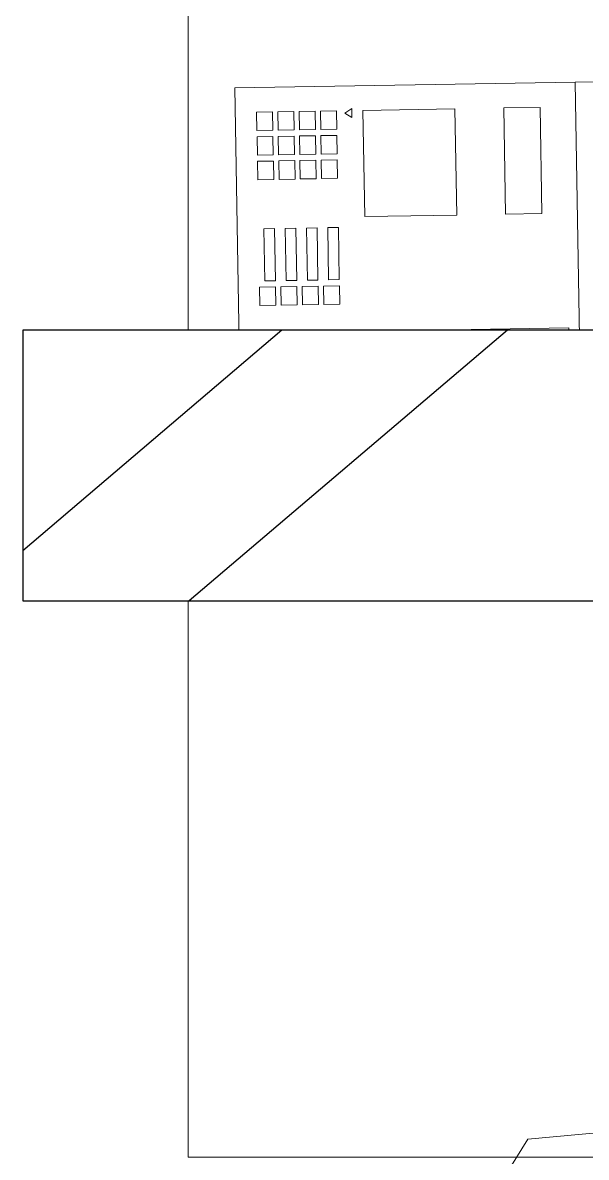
# Model space of a CAD drawing. Header units: metres. Extents: x -17 to 101, y 0 to 79.
# Drawn here: x 7.65 to 7.942, y 23.613 to 24.199 of the extents above; entities that cross this region are included whole.
import ezdxf

# ---------------------------------------------------------------- set-up
doc = ezdxf.new("R2010")
doc.units = ezdxf.units.M
doc.set_wipeout_variables(frame=1)
doc.layers.add('ALUMBRADO', color=1, linetype='Continuous', lineweight=30)
doc.layers.add('Cotas varias El', color=253, linetype='Continuous', lineweight=13)

# ---------------------------------------------------------------- blocks, each defined once
blk = doc.blocks.new('ADOSADO')
at = {"color": 1, "lineweight": 25}
blk.add_wipeout([(-0.63, 0.015), (0.64, 0.015), (0.64, 0.155), (-0.63, 0.155)], dxfattribs=at).dxf.layer = 'ALUMBRADO'
at = {"layer": 'ALUMBRADO', "color": 1, "lineweight": 25}
blk.add_lwpolyline([(-0.63, 0.015), (0.64, 0.015), (0.64, 0.155), (-0.63, 0.155)], close=True, dxfattribs=at)
at = {"layer": 'ALUMBRADO', "lineweight": 25}
for points in [[(-0.49594, 0.155), (-0.63, 0.0409)], [(-0.37935, 0.155), (-0.54385, 0.015)]]:
    blk.add_lwpolyline(points, dxfattribs=at)

msp = doc.modelspace()

# ---------------------------------------------------------------- linework, layer by layer
at = {"layer": 'Cotas varias El'}
for p, q in [((7.75994, 24.16561, 0.04243), (7.93589, 24.16859, 0.04243)), ((7.94541, 24.16876, 0.04243), (7.93589, 24.16859, 0.04243)), ((7.93589, 24.16859, 0.04243), (7.93934, 23.96542, 0.04243)), ((7.76339, 23.96244, 0.04243), (7.75994, 24.16561, 0.04243)), ((7.7794, 24.15324, 0.04243), (7.77115, 24.1531, 0.04243)), ((7.77115, 24.1531, 0.04243), (7.77131, 24.14357, 0.04243)), ((7.77956, 24.14371, 0.04243), (7.7794, 24.15324, 0.04243)), ((7.79039, 24.15342, 0.04243), (7.78215, 24.15328, 0.04243)), ((7.78215, 24.15328, 0.04243), (7.78231, 24.14376, 0.04243)), ((7.79056, 24.1439, 0.04243), (7.79039, 24.15342, 0.04243)), ((7.80139, 24.15361, 0.04243), (7.79314, 24.15347, 0.04243)), ((7.79314, 24.15347, 0.04243), (7.79331, 24.14395, 0.04243)), ((7.80155, 24.14409, 0.04243), (7.80139, 24.15361, 0.04243)), ((7.81239, 24.1538, 0.04243), (7.80414, 24.15366, 0.04243)), ((7.80414, 24.15366, 0.04243), (7.8043, 24.14413, 0.04243)), ((7.81255, 24.14427, 0.04243), (7.81239, 24.1538, 0.04243)), ((7.81678, 24.15262, 0.04243), (7.82031, 24.15506, 0.04243)), ((7.82039, 24.1503, 0.04243), (7.81678, 24.15262, 0.04243)), ((7.82031, 24.15506, 0.04243), (7.82039, 24.1503, 0.04243)), ((7.87372, 24.15484, 0.04243), (7.82613, 24.15403, 0.04243)), ((7.82613, 24.15403, 0.04243), (7.82707, 24.09908, 0.04243)), ((7.87466, 24.09989, 0.04243), (7.87372, 24.15484, 0.04243)), ((7.91771, 24.15558, 0.04243), (7.89899, 24.15527, 0.04243)), ((7.89899, 24.15527, 0.04243), (7.89992, 24.10031, 0.04243)), ((7.91864, 24.10063, 0.04243), (7.91771, 24.15558, 0.04243)), ((7.77131, 24.14357, 0.04243), (7.77956, 24.14371, 0.04243)), ((7.77961, 24.14054, 0.04243), (7.77137, 24.1404, 0.04243)), ((7.77137, 24.1404, 0.04243), (7.77153, 24.13087, 0.04243)), ((7.77977, 24.13101, 0.04243), (7.77961, 24.14054, 0.04243)), ((7.78231, 24.14376, 0.04243), (7.79056, 24.1439, 0.04243)), ((7.79061, 24.14072, 0.04243), (7.78236, 24.14058, 0.04243)), ((7.78236, 24.14058, 0.04243), (7.78252, 24.13106, 0.04243)), ((7.79077, 24.1312, 0.04243), (7.79061, 24.14072, 0.04243)), ((7.79331, 24.14395, 0.04243), (7.80155, 24.14409, 0.04243)), ((7.80161, 24.14091, 0.04243), (7.79336, 24.14077, 0.04243)), ((7.79336, 24.14077, 0.04243), (7.79352, 24.13125, 0.04243)), ((7.80177, 24.13139, 0.04243), (7.80161, 24.14091, 0.04243)), ((7.8043, 24.14413, 0.04243), (7.81255, 24.14427, 0.04243)), ((7.8126, 24.1411, 0.04243), (7.80436, 24.14096, 0.04243)), ((7.80436, 24.14096, 0.04243), (7.80452, 24.13143, 0.04243)), ((7.81277, 24.13157, 0.04243), (7.8126, 24.1411, 0.04243)), ((7.77153, 24.13087, 0.04243), (7.77977, 24.13101, 0.04243)), ((7.77983, 24.12784, 0.04243), (7.77158, 24.1277, 0.04243)), ((7.77158, 24.1277, 0.04243), (7.77174, 24.11818, 0.04243)), ((7.77999, 24.11832, 0.04243), (7.77983, 24.12784, 0.04243)), ((7.78252, 24.13106, 0.04243), (7.79077, 24.1312, 0.04243)), ((7.79083, 24.12803, 0.04243), (7.78258, 24.12789, 0.04243)), ((7.78258, 24.12789, 0.04243), (7.78274, 24.11836, 0.04243)), ((7.79099, 24.1185, 0.04243), (7.79083, 24.12803, 0.04243)), ((7.79352, 24.13125, 0.04243), (7.80177, 24.13139, 0.04243)), ((7.80182, 24.12821, 0.04243), (7.79357, 24.12807, 0.04243)), ((7.79357, 24.12807, 0.04243), (7.79374, 24.11855, 0.04243)), ((7.80198, 24.11869, 0.04243), (7.80182, 24.12821, 0.04243)), ((7.80452, 24.13143, 0.04243), (7.81277, 24.13157, 0.04243)), ((7.81282, 24.1284, 0.04243), (7.80457, 24.12826, 0.04243)), ((7.80457, 24.12826, 0.04243), (7.80473, 24.11874, 0.04243)), ((7.81298, 24.11888, 0.04243), (7.81282, 24.1284, 0.04243)), ((7.77174, 24.11818, 0.04243), (7.77999, 24.11832, 0.04243)), ((7.78274, 24.11836, 0.04243), (7.79099, 24.1185, 0.04243)), ((7.79374, 24.11855, 0.04243), (7.80198, 24.11869, 0.04243)), ((7.80473, 24.11874, 0.04243), (7.81298, 24.11888, 0.04243)), ((7.82707, 24.09908, 0.04243), (7.87466, 24.09989, 0.04243)), ((7.89992, 24.10031, 0.04243), (7.91864, 24.10063, 0.04243)), ((7.78042, 24.09292, 0.04243), (7.77492, 24.09283, 0.04243)), ((7.77492, 24.09283, 0.04243), (7.77538, 24.06584, 0.04243)), ((7.78088, 24.06594, 0.04243), (7.78042, 24.09292, 0.04243)), ((7.79142, 24.09311, 0.04243), (7.78592, 24.09301, 0.04243)), ((7.78592, 24.09301, 0.04243), (7.78638, 24.06603, 0.04243)), ((7.79188, 24.06612, 0.04243), (7.79142, 24.09311, 0.04243)), ((7.80242, 24.09329, 0.04243), (7.79692, 24.0932, 0.04243)), ((7.79692, 24.0932, 0.04243), (7.79737, 24.06622, 0.04243)), ((7.80287, 24.06631, 0.04243), (7.80242, 24.09329, 0.04243)), ((7.81341, 24.09348, 0.04243), (7.80791, 24.09339, 0.04243)), ((7.80791, 24.09339, 0.04243), (7.80837, 24.0664, 0.04243)), ((7.81387, 24.0665, 0.04243), (7.81341, 24.09348, 0.04243)), ((7.78093, 24.06276, 0.04243), (7.77269, 24.06262, 0.04243)), ((7.77269, 24.06262, 0.04243), (7.77285, 24.0531, 0.04243)), ((7.77538, 24.06584, 0.04243), (7.78088, 24.06594, 0.04243)), ((7.7811, 24.05324, 0.04243), (7.78093, 24.06276, 0.04243)), ((7.79193, 24.06295, 0.04243), (7.78368, 24.06281, 0.04243)), ((7.78368, 24.06281, 0.04243), (7.78384, 24.05328, 0.04243)), ((7.78638, 24.06603, 0.04243), (7.79188, 24.06612, 0.04243)), ((7.79209, 24.05342, 0.04243), (7.79193, 24.06295, 0.04243)), ((7.80293, 24.06313, 0.04243), (7.79468, 24.06299, 0.04243)), ((7.79468, 24.06299, 0.04243), (7.79484, 24.05347, 0.04243)), ((7.79737, 24.06622, 0.04243), (7.80287, 24.06631, 0.04243)), ((7.80309, 24.05361, 0.04243), (7.80293, 24.06313, 0.04243)), ((7.81392, 24.06332, 0.04243), (7.80568, 24.06318, 0.04243)), ((7.80568, 24.06318, 0.04243), (7.80584, 24.05366, 0.04243)), ((7.80837, 24.0664, 0.04243), (7.81387, 24.0665, 0.04243)), ((7.81409, 24.0538, 0.04243), (7.81392, 24.06332, 0.04243)), ((7.77285, 24.0531, 0.04243), (7.7811, 24.05324, 0.04243)), ((7.78384, 24.05328, 0.04243), (7.79209, 24.05342, 0.04243)), ((7.79484, 24.05347, 0.04243), (7.80309, 24.05361, 0.04243)), ((7.80584, 24.05366, 0.04243), (7.81409, 24.0538, 0.04243)), ((7.77077, 24.03877, 0.04243), (7.93255, 24.04152, 0.04243)), ((7.93255, 24.04152, 0.04243), (7.93362, 23.97803, 0.04243)), ((7.76759, 24.03872, 0.04243), (7.77077, 24.03877, 0.04243)), ((7.76789, 24.02116, 0.04243), (7.76759, 24.03872, 0.04243)), ((7.77103, 24.02333, 0.04243), (7.77077, 24.03877, 0.04243)), ((7.87481, 24.02149, 0.04243), (7.89999, 24.03462, 0.04243)), ((7.90951, 24.03478, 0.04243), (7.89999, 24.03462, 0.04243)), ((7.90951, 24.03478, 0.04243), (7.92878, 24.0224, 0.04243)), ((7.77103, 24.02333, 0.04243), (7.78452, 24.03266, 0.04243)), ((7.79404, 24.03282, 0.04243), (7.78452, 24.03266, 0.04243)), ((7.79404, 24.03282, 0.04243), (7.81331, 24.02044, 0.04243)), ((7.76789, 24.02116, 0.04243), (7.77103, 24.02333, 0.04243)), ((7.87481, 24.02149, 0.04243), (7.81331, 24.02044, 0.04243)), ((7.92878, 24.0224, 0.04243), (7.92921, 23.99701, 0.04243)), ((7.76569, 24.01963, 0.04243), (7.76789, 24.02116, 0.04243)), ((7.76612, 23.99424, 0.04243), (7.76569, 24.01963, 0.04243)), ((7.81331, 24.02044, 0.04243), (7.79743, 24.02017, 0.04243)), ((7.76837, 23.99279, 0.04243), (7.76612, 23.99424, 0.04243)), ((7.76867, 23.97523, 0.04243), (7.76837, 23.99279, 0.04243)), ((7.77158, 23.99073, 0.04243), (7.76837, 23.99279, 0.04243)), ((7.81374, 23.99505, 0.04243), (7.79491, 23.98202, 0.04243)), ((7.79787, 23.99478, 0.04243), (7.81374, 23.99505, 0.04243)), ((7.81374, 23.99505, 0.04243), (7.87524, 23.99609, 0.04243)), ((7.87524, 23.99609, 0.04243), (7.90085, 23.98382, 0.04243)), ((7.92921, 23.99701, 0.04243), (7.91037, 23.98398, 0.04243)), ((7.77184, 23.97528, 0.04243), (7.77158, 23.99073, 0.04243)), ((7.78538, 23.98186, 0.04243), (7.77158, 23.99073, 0.04243)), ((7.79491, 23.98202, 0.04243), (7.78538, 23.98186, 0.04243)), ((7.91037, 23.98398, 0.04243), (7.90085, 23.98382, 0.04243)), ((7.76867, 23.97523, 0.04243), (7.77184, 23.97528, 0.04243)), ((7.77184, 23.97528, 0.04243), (7.93362, 23.97803, 0.04243)), ((7.93934, 23.96542, 0.04243), (7.76339, 23.96244, 0.04243)), ((7.94886, 23.96559, 0.04243), (7.93934, 23.96542, 0.04243)), ((7.91142, 23.6222, 0.04243), (7.95828, 23.6265, 0.04243)), ((7.89096, 23.58933, 0.04243), (7.91142, 23.6222, 0.04243))]:
    msp.add_line(p, q, dxfattribs=at)
at = {"layer": 'Cotas varias El', "elevation": 0.04243}
msp.add_lwpolyline([(7.73577, 24.21286), (9.23577, 24.21286), (9.23577, 23.61286), (7.73577, 23.61286)], close=True, dxfattribs=at)

# ---------------------------------------------------------------- next in the draw order: block references
at = {"layer": 'ALUMBRADO', "lineweight": 25}
msp.add_blockref('ADOSADO', (8.28018, 23.8854), dxfattribs=at)

doc.saveas('drawing.dxf')
